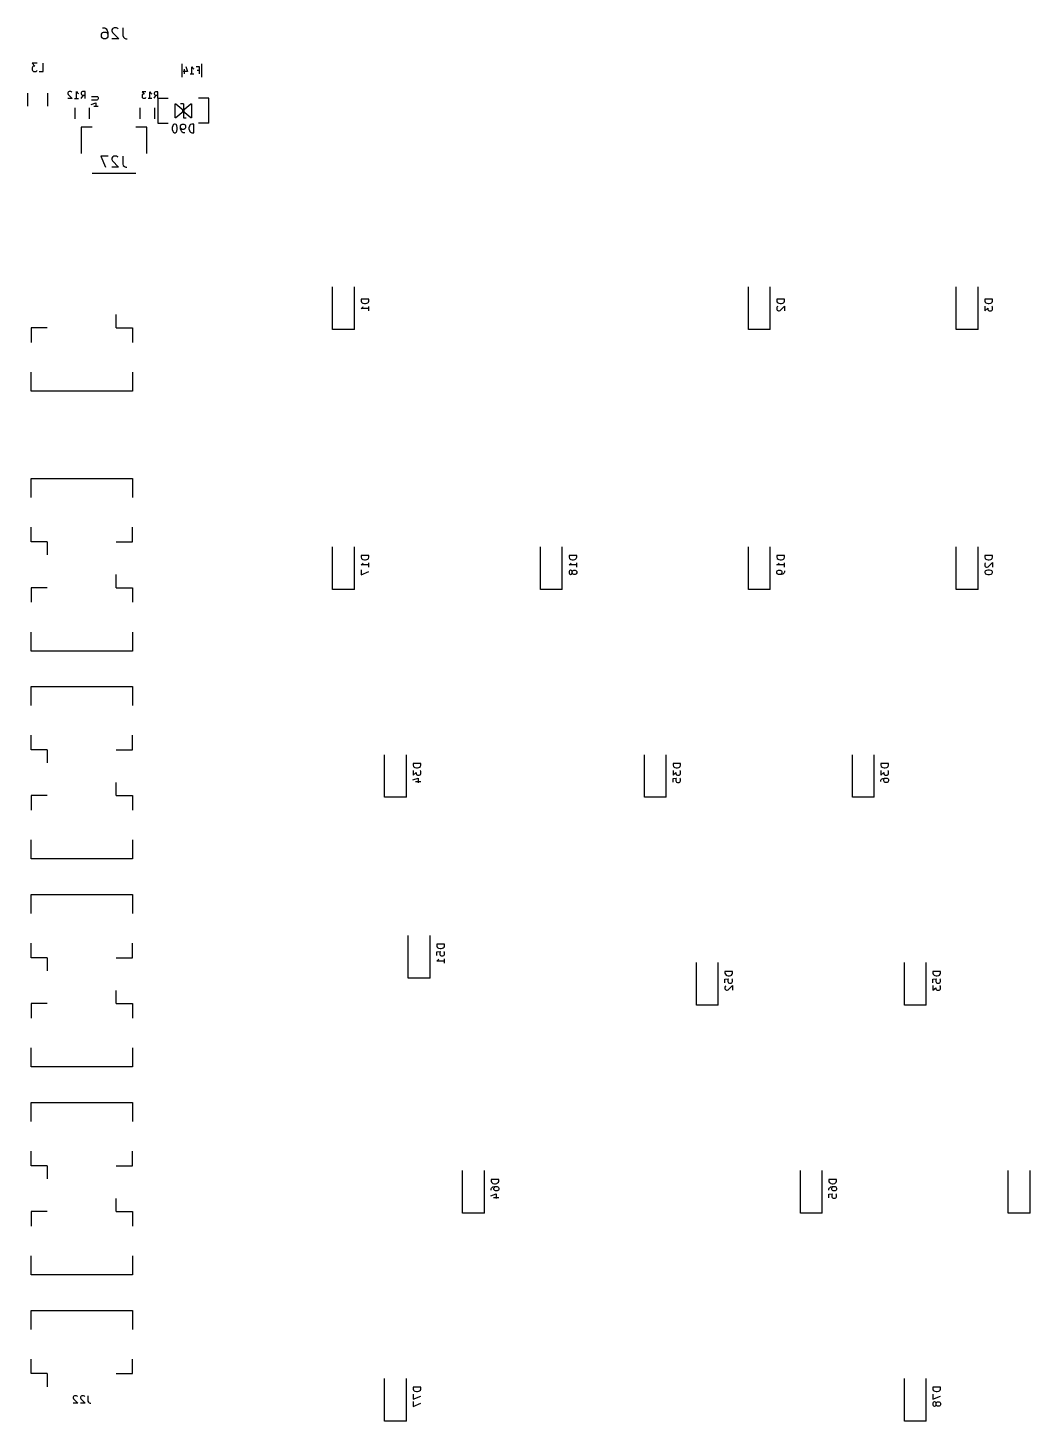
# Model space of a CAD drawing. Extents: x -20 to 349, y -102 to 34.
# Drawn here: x -20.4 to 71.4, y -102.3 to 25.4 of the extents above; entities that cross this region are included whole.
import ezdxf

# ---------------------------------------------------------------- set-up
doc = ezdxf.new("R2010")
doc.units = 0
doc.layers.add('BLACK', color=7, linetype='CONTINUOUS')

msp = doc.modelspace()

# ---------------------------------------------------------------- linework, layer by layer
at = {"layer": 'BLACK', "linetype": 'CONTINUOUS'}
for p, q in [((-13.6659, 24.8012), (-13.6182, 24.8964)), ((-13.6659, 24.5631), (-13.6659, 24.8012)), ((-13.6182, 24.4679), (-13.6659, 24.5631)), ((-13.6182, 24.8964), (-13.5706, 24.944)), ((-13.5706, 24.4202), (-13.6182, 24.4679)), ((-13.5706, 25.3726), (-13.3801, 25.3726)), ((-13.5706, 24.944), (-13.4754, 24.9917)), ((-13.4754, 24.3726), (-13.5706, 24.4202)), ((-13.4754, 24.9917), (-13.2849, 24.9917)), ((-13.2849, 24.3726), (-13.4754, 24.3726)), ((-13.3801, 25.3726), (-13.2849, 25.325)), ((-13.2849, 25.325), (-13.2373, 25.2774)), ((-13.2849, 24.9917), (-13.1897, 24.944)), ((-13.1897, 24.4202), (-13.2849, 24.3726)), ((-13.2373, 25.2774), (-13.142, 25.1345)), ((-13.1897, 24.944), (-13.142, 24.8964)), ((-13.142, 24.4679), (-13.1897, 24.4202)), ((-13.142, 25.1345), (-13.0944, 24.944)), ((-13.142, 24.8964), (-13.0944, 24.8012)), ((-13.0944, 24.5631), (-13.142, 24.4679)), ((-13.0944, 24.944), (-13.0944, 24.5631)), ((-12.6659, 25.2774), (-12.7135, 25.1821)), ((-12.7135, 25.1821), (-12.7135, 25.0869)), ((-12.7135, 25.0869), (-12.6659, 24.944)), ((-12.0944, 24.3726), (-12.7135, 24.3726)), ((-12.6182, 25.325), (-12.6659, 25.2774)), ((-12.6659, 24.944), (-12.0944, 24.3726)), ((-12.523, 25.3726), (-12.6182, 25.325)), ((-12.2849, 25.3726), (-12.523, 25.3726)), ((-12.1897, 25.325), (-12.2849, 25.3726)), ((-12.142, 25.2774), (-12.1897, 25.325)), ((-11.7135, 25.3726), (-11.7135, 24.6583)), ((-11.7135, 24.6583), (-11.6659, 24.5155)), ((-11.6659, 24.5155), (-11.5706, 24.4202)), ((-11.5706, 24.4202), (-11.4278, 24.3726)), ((-11.4278, 24.3726), (-11.3325, 24.3726)), ((-19.5624, 22.1473), (-20.0341, 22.1473)), ((-20.0341, 22.1473), (-19.7801, 21.857)), ((-19.9979, 21.7844), (-20.0341, 21.7119)), ((-20.0341, 21.7119), (-20.0341, 21.5304)), ((-19.9616, 21.8207), (-19.9979, 21.7844)), ((-19.889, 21.857), (-19.9616, 21.8207)), ((-19.7801, 21.857), (-19.889, 21.857)), ((-19.0181, 21.3853), (-19.0181, 22.1473)), ((-6.321, 22.0631), (-6.321, 20.8589)), ((-5.95528, 21.839), (-5.80409, 21.3854)), ((-5.38076, 21.1737), (-5.38076, 21.8087)), ((-5.38076, 21.8087), (-5.32029, 21.718)), ((-5.32029, 21.718), (-5.25981, 21.6575)), ((-4.68528, 21.8087), (-4.98767, 21.8087)), ((-4.68528, 21.1737), (-4.68528, 21.8087)), ((-4.501, 22.0631), (-4.501, 20.8589)), ((-20.0341, 21.5304), (-19.9979, 21.4579)), ((-19.9979, 21.4579), (-19.9616, 21.4216)), ((-19.9616, 21.4216), (-19.889, 21.3853)), ((-19.889, 21.3853), (-19.6713, 21.3853)), ((-19.6713, 21.3853), (-19.5987, 21.4216)), ((-19.5987, 21.4216), (-19.5624, 21.4579)), ((-19.381, 21.3853), (-19.0181, 21.3853)), ((-5.80409, 21.3854), (-6.19719, 21.3854)), ((-6.10648, 21.5971), (-6.10648, 21.1737)), ((-5.56219, 21.1737), (-5.19933, 21.1737)), ((-5.25981, 21.6575), (-5.19933, 21.6273)), ((-4.89695, 21.5064), (-4.68528, 21.5064)), ((-20.418, 18.1919), (-20.418, 19.3961)), ((-18.598, 18.1919), (-18.598, 19.3961)), ((-16.7231, 19.4773), (-16.7533, 19.4168)), ((-16.7533, 19.4168), (-16.7533, 19.3563)), ((-16.7533, 19.3563), (-16.7231, 19.2656)), ((-16.6928, 19.5075), (-16.7231, 19.4773)), ((-16.7231, 19.2656), (-16.3602, 18.9027)), ((-16.6324, 19.5377), (-16.6928, 19.5075)), ((-16.4812, 19.5377), (-16.6324, 19.5377)), ((-16.4207, 19.5075), (-16.4812, 19.5377)), ((-16.3905, 19.4773), (-16.4207, 19.5075)), ((-15.9671, 18.9027), (-15.9671, 19.5377)), ((-15.9671, 19.5377), (-15.9066, 19.447)), ((-15.9066, 19.447), (-15.8462, 19.3865)), ((-15.8462, 19.3865), (-15.7857, 19.3563)), ((-15.5135, 19.4773), (-15.5438, 19.4168)), ((-15.5438, 19.4168), (-15.5438, 19.3261)), ((-15.5438, 19.3261), (-15.5135, 19.2656)), ((-15.5438, 18.9027), (-15.3321, 19.2051)), ((-15.4833, 19.5075), (-15.5135, 19.4773)), ((-15.5135, 19.2656), (-15.4833, 19.2354)), ((-15.4228, 19.5377), (-15.4833, 19.5075)), ((-15.4833, 19.2354), (-15.4228, 19.2051)), ((-15.1809, 19.5377), (-15.4228, 19.5377)), ((-15.4228, 19.2051), (-15.1809, 19.2051)), ((-15.1809, 18.9027), (-15.1809, 19.5377)), ((-9.59656, 19.5099), (-9.9582, 19.5099)), ((-9.9582, 19.5099), (-9.76347, 19.2874)), ((-9.93038, 19.2317), (-9.9582, 19.1761)), ((-9.9582, 19.1761), (-9.9582, 19.037)), ((-9.90257, 19.2595), (-9.93038, 19.2317)), ((-9.84693, 19.2874), (-9.90257, 19.2595)), ((-9.76347, 19.2874), (-9.84693, 19.2874)), ((-9.23491, 18.9257), (-9.23491, 19.5099)), ((-9.23491, 19.5099), (-9.17927, 19.4265)), ((-9.17927, 19.4265), (-9.12363, 19.3708)), ((-9.12363, 19.3708), (-9.06799, 19.343)), ((-8.81762, 19.4543), (-8.84544, 19.3986)), ((-8.84544, 19.3986), (-8.84544, 19.3152)), ((-8.84544, 19.3152), (-8.81762, 19.2595)), ((-8.84544, 18.9257), (-8.65071, 19.2039)), ((-8.7898, 19.4821), (-8.81762, 19.4543)), ((-8.81762, 19.2595), (-8.7898, 19.2317)), ((-8.73417, 19.5099), (-8.7898, 19.4821)), ((-8.7898, 19.2317), (-8.73417, 19.2039)), ((-8.51161, 19.5099), (-8.73417, 19.5099)), ((-8.73417, 19.2039), (-8.51161, 19.2039)), ((-8.51161, 18.9257), (-8.51161, 19.5099)), ((-16.3602, 18.9027), (-16.7533, 18.9027)), ((-16.1485, 18.9027), (-15.7857, 18.9027)), ((-16.124, 18.039), (-16.124, 17.039)), ((-14.764, 17.039), (-14.764, 18.039)), ((-14.6073, 18.3559), (-14.1788, 18.4987)), ((-14.5788, 19.0987), (-14.0931, 19.0987)), ((-14.0931, 18.7559), (-14.5788, 18.7559)), ((-14.3788, 18.213), (-13.9788, 18.213)), ((-14.1788, 18.4987), (-14.1788, 18.1273)), ((-14.0931, 19.0987), (-14.0359, 19.0702)), ((-14.0359, 18.7845), (-14.0931, 18.7559)), ((-14.0359, 19.0702), (-14.0073, 19.0416)), ((-14.0073, 18.813), (-14.0359, 18.7845)), ((-14.0073, 19.0416), (-13.9788, 18.9845)), ((-13.9788, 18.8702), (-14.0073, 18.813)), ((-13.9788, 18.9845), (-13.9788, 18.8702)), ((-10.155, 18.039), (-10.155, 17.039)), ((-9.9582, 19.037), (-9.93038, 18.9814)), ((-9.93038, 18.9814), (-9.90257, 18.9535)), ((-9.90257, 18.9535), (-9.84693, 18.9257)), ((-9.84693, 18.9257), (-9.68001, 18.9257)), ((-9.68001, 18.9257), (-9.62438, 18.9535)), ((-9.62438, 18.9535), (-9.59656, 18.9814)), ((-9.40182, 18.9257), (-9.06799, 18.9257)), ((-8.795, 17.039), (-8.795, 18.039)), ((-8.523, 18.928), (-8.523, 16.628)), ((-8.523, 18.928), (-7.573, 18.928)), ((-6.934, 18.378), (-6.92742, 18.3939)), ((-6.934, 17.178), (-6.934, 18.378)), ((-6.92742, 18.3939), (-6.92221, 18.4102)), ((-6.92221, 18.4102), (-6.92021, 18.4113)), ((-6.92021, 18.4113), (-6.91935, 18.4134)), ((-6.91935, 18.4134), (-6.90348, 18.4199)), ((-6.90348, 18.4199), (-6.88822, 18.4278)), ((-6.88822, 18.4278), (-6.88608, 18.4271)), ((-6.88608, 18.4271), (-6.884, 18.428)), ((-6.884, 18.428), (-6.86812, 18.4214)), ((-6.86812, 18.4214), (-6.85175, 18.4162)), ((-6.85175, 18.4162), (-6.14075, 17.8162)), ((-6.173, 18.413), (-6.427, 18.413)), ((-6.20525, 17.8162), (-5.49425, 18.4162)), ((-6.173, 18.413), (-6.173, 17.143)), ((-5.49425, 18.4162), (-5.47788, 18.4214)), ((-5.47788, 18.4214), (-5.462, 18.428)), ((-5.462, 18.428), (-5.45992, 18.4271)), ((-5.45992, 18.4271), (-5.45778, 18.4278)), ((-5.45778, 18.4278), (-5.44252, 18.4199)), ((-5.44252, 18.4199), (-5.42664, 18.4134)), ((-5.42664, 18.4134), (-5.42578, 18.4113)), ((-5.42578, 18.4113), (-5.42379, 18.4102)), ((-5.42379, 18.4102), (-5.41858, 18.3939)), ((-5.41858, 18.3939), (-5.412, 18.378)), ((-5.412, 18.378), (-5.412, 17.178)), ((-3.823, 18.928), (-4.773, 18.928)), ((-3.823, 16.628), (-3.823, 18.928)), ((-8.523, 16.628), (-7.573, 16.628)), ((-6.92742, 17.1621), (-6.934, 17.178)), ((-6.92221, 17.1458), (-6.92742, 17.1621)), ((-6.92021, 17.1447), (-6.92221, 17.1458)), ((-6.91935, 17.1426), (-6.92021, 17.1447)), ((-6.90348, 17.1361), (-6.91935, 17.1426)), ((-6.88822, 17.1282), (-6.90348, 17.1361)), ((-6.88608, 17.1289), (-6.88822, 17.1282)), ((-6.884, 17.128), (-6.88608, 17.1289)), ((-6.86812, 17.1346), (-6.884, 17.128)), ((-6.85175, 17.1398), (-6.86812, 17.1346)), ((-6.14075, 17.7398), (-6.85175, 17.1398)), ((-6.22282, 17.7822), (-6.21583, 17.7957)), ((-6.22148, 17.778), (-6.22282, 17.7822)), ((-6.22282, 17.7738), (-6.22148, 17.778)), ((-6.21583, 17.7603), (-6.22282, 17.7738)), ((-6.21583, 17.7957), (-6.21121, 17.8102)), ((-6.21121, 17.7458), (-6.21583, 17.7603)), ((-6.21121, 17.8102), (-6.20728, 17.8123)), ((-6.20728, 17.7437), (-6.21121, 17.7458)), ((-6.20728, 17.8123), (-6.20525, 17.8162)), ((-6.20525, 17.7398), (-6.20728, 17.7437)), ((-5.49425, 17.1398), (-6.20525, 17.7398)), ((-6.173, 17.143), (-5.919, 17.143)), ((-6.14075, 17.8162), (-6.13872, 17.8123)), ((-6.13872, 17.7437), (-6.14075, 17.7398)), ((-6.13872, 17.8123), (-6.13479, 17.8102)), ((-6.13479, 17.7458), (-6.13872, 17.7437)), ((-6.13479, 17.8102), (-6.13017, 17.7957)), ((-6.13017, 17.7603), (-6.13479, 17.7458)), ((-6.13017, 17.7957), (-6.12318, 17.7822)), ((-6.12318, 17.7738), (-6.13017, 17.7603)), ((-6.12318, 17.7822), (-6.12452, 17.778)), ((-6.12452, 17.778), (-6.12318, 17.7738)), ((-5.47788, 17.1346), (-5.49425, 17.1398)), ((-5.462, 17.128), (-5.47788, 17.1346)), ((-5.45992, 17.1289), (-5.462, 17.128)), ((-5.45778, 17.1282), (-5.45992, 17.1289)), ((-5.44252, 17.1361), (-5.45778, 17.1282)), ((-5.42664, 17.1426), (-5.44252, 17.1361)), ((-5.42578, 17.1447), (-5.42664, 17.1426)), ((-5.42379, 17.1458), (-5.42578, 17.1447)), ((-5.41858, 17.1621), (-5.42379, 17.1458)), ((-5.412, 17.178), (-5.41858, 17.1621)), ((-3.823, 16.628), (-4.773, 16.628)), ((-14.525, 16.275), (-15.525, 16.275)), ((-15.525, 16.275), (-15.525, 13.875)), ((-9.525, 16.275), (-10.525, 16.275)), ((-9.525, 13.875), (-9.525, 16.275)), ((-7.14443, 16.4127), (-7.18252, 16.2603)), ((-7.18252, 16.2603), (-7.18252, 16.0699)), ((-7.18252, 16.0699), (-7.14443, 15.9175)), ((-7.10633, 16.4889), (-7.14443, 16.4127)), ((-7.14443, 15.9175), (-7.10633, 15.8413)), ((-7.06824, 16.527), (-7.10633, 16.4889)), ((-7.10633, 15.8413), (-7.06824, 15.8032)), ((-6.99205, 16.5651), (-7.06824, 16.527)), ((-7.06824, 15.8032), (-6.99205, 15.7651)), ((-6.91586, 16.5651), (-6.99205, 16.5651)), ((-6.99205, 15.7651), (-6.91586, 15.7651)), ((-6.83967, 16.527), (-6.91586, 16.5651)), ((-6.91586, 15.7651), (-6.83967, 15.8032)), ((-6.80157, 16.4889), (-6.83967, 16.527)), ((-6.83967, 15.8032), (-6.80157, 15.8413)), ((-6.76348, 16.4127), (-6.80157, 16.4889)), ((-6.80157, 15.8413), (-6.76348, 15.9175)), ((-6.72538, 16.2603), (-6.76348, 16.4127)), ((-6.76348, 15.9175), (-6.72538, 16.0699)), ((-6.72538, 16.0699), (-6.72538, 16.2603)), ((-6.42062, 16.4127), (-6.38252, 16.4889)), ((-6.42062, 16.108), (-6.42062, 16.4127)), ((-6.38252, 16.146), (-6.42062, 16.2222)), ((-6.38252, 15.9556), (-6.42062, 16.108)), ((-6.38252, 16.4889), (-6.34443, 16.527)), ((-6.34443, 16.108), (-6.38252, 16.146)), ((-6.30633, 15.8413), (-6.38252, 15.9556)), ((-6.34443, 16.527), (-6.26824, 16.5651)), ((-6.26824, 16.0699), (-6.34443, 16.108)), ((-6.26824, 15.8032), (-6.30633, 15.8413)), ((-6.26824, 16.5651), (-6.11586, 16.5651)), ((-6.11586, 16.0699), (-6.26824, 16.0699)), ((-6.19205, 15.7651), (-6.26824, 15.8032)), ((-6.03967, 15.7651), (-6.19205, 15.7651)), ((-6.11586, 16.5651), (-6.03967, 16.527)), ((-6.03967, 16.108), (-6.11586, 16.0699)), ((-6.03967, 16.527), (-6.00157, 16.4889)), ((-6.00157, 16.146), (-6.03967, 16.108)), ((-6.00157, 16.4889), (-5.96348, 16.4127)), ((-5.96348, 16.2222), (-6.00157, 16.146)), ((-5.96348, 16.4127), (-5.96348, 16.2222)), ((-5.62062, 16.3746), (-5.65871, 16.2222)), ((-5.65871, 16.2222), (-5.65871, 16.108)), ((-5.65871, 16.108), (-5.62062, 15.9556)), ((-5.58252, 16.4508), (-5.62062, 16.3746)), ((-5.62062, 15.9556), (-5.58252, 15.8794)), ((-5.50633, 16.527), (-5.58252, 16.4508)), ((-5.58252, 15.8794), (-5.50633, 15.8032)), ((-5.39205, 16.5651), (-5.50633, 16.527)), ((-5.50633, 15.8032), (-5.39205, 15.7651)), ((-5.20157, 16.5651), (-5.39205, 16.5651)), ((-5.39205, 15.7651), (-5.20157, 15.7651)), ((-5.20157, 15.7651), (-5.20157, 16.5651)), ((-13.0528, 13.6116), (-13.7195, 13.6116)), ((-13.7195, 13.6116), (-13.2909, 12.6116)), ((-12.6719, 13.5164), (-12.7195, 13.4211)), ((-12.7195, 13.4211), (-12.7195, 13.3259)), ((-12.7195, 13.3259), (-12.6719, 13.183)), ((-12.6242, 13.564), (-12.6719, 13.5164)), ((-12.6719, 13.183), (-12.1004, 12.6116)), ((-12.529, 13.6116), (-12.6242, 13.564)), ((-12.2909, 13.6116), (-12.529, 13.6116)), ((-12.1957, 13.564), (-12.2909, 13.6116)), ((-12.148, 13.5164), (-12.1957, 13.564)), ((-11.7195, 13.6116), (-11.7195, 12.8973)), ((-11.7195, 12.8973), (-11.6719, 12.7545)), ((-14.525, 12.075), (-10.525, 12.075)), ((-12.1004, 12.6116), (-12.7195, 12.6116)), ((-11.6719, 12.7545), (-11.5766, 12.6592)), ((-11.5766, 12.6592), (-11.4338, 12.6116)), ((-11.4338, 12.6116), (-11.3385, 12.6116)), ((7.5, -2.25), (7.5, 1.65)), ((9.5, -2.25), (9.5, 1.65)), ((45.6, -2.25), (45.6, 1.65)), ((47.6, -2.25), (47.6, 1.65)), ((64.65, -2.25), (64.65, 1.65)), ((66.65, -2.25), (66.65, 1.65)), ((10.8167, 0.516666), (10.1167, 0.516666)), ((10.1167, 0.516666), (10.1167, 0.35)), ((10.1167, 0.35), (10.15, 0.25)), ((10.15, 0.25), (10.2167, 0.183333)), ((10.2167, 0.183333), (10.2833, 0.15)), ((10.2833, 0.15), (10.4167, 0.116666)), ((10.4167, 0.116666), (10.5167, 0.116666)), ((10.5167, 0.116666), (10.65, 0.15)), ((10.65, 0.15), (10.7167, 0.183333)), ((10.7167, 0.183333), (10.7833, 0.249999)), ((10.7833, 0.249999), (10.8167, 0.35)), ((10.8167, 0.35), (10.8167, 0.516666)), ((48.9167, 0.516666), (48.2167, 0.516666)), ((48.2167, 0.516666), (48.2167, 0.35)), ((48.2167, 0.35), (48.25, 0.25)), ((48.25, 0.25), (48.3167, 0.183333)), ((48.3167, 0.183333), (48.3833, 0.15)), ((48.3833, 0.15), (48.5167, 0.116666)), ((48.5167, 0.116666), (48.6167, 0.116666)), ((48.6167, 0.116666), (48.75, 0.15)), ((48.75, 0.15), (48.8167, 0.183333)), ((48.8167, 0.183333), (48.8833, 0.249999)), ((48.8833, 0.249999), (48.9167, 0.35)), ((48.9167, 0.35), (48.9167, 0.516666)), ((67.9667, 0.516666), (67.2667, 0.516666)), ((67.2667, 0.516666), (67.2667, 0.35)), ((67.2667, 0.35), (67.3, 0.25)), ((67.3, 0.25), (67.3667, 0.183333)), ((67.3667, 0.183333), (67.4333, 0.15)), ((67.4333, 0.15), (67.5667, 0.116666)), ((67.5667, 0.116666), (67.6667, 0.116666)), ((67.6667, 0.116666), (67.8, 0.15)), ((67.8, 0.15), (67.8667, 0.183333)), ((67.8667, 0.183333), (67.9333, 0.249999)), ((67.9333, 0.249999), (67.9667, 0.35)), ((67.9667, 0.35), (67.9667, 0.516666)), ((-12.315, -2.1), (-12.315, -0.9)), ((10.1167, -0.35), (10.2167, -0.283333)), ((10.8167, -0.35), (10.1167, -0.35)), ((10.2167, -0.283333), (10.2833, -0.216666)), ((10.2833, -0.216666), (10.3167, -0.15)), ((10.8167, -0.55), (10.8167, -0.15)), ((48.25, -0.183333), (48.2167, -0.249999)), ((48.2167, -0.249999), (48.2167, -0.416666)), ((48.2167, -0.416666), (48.25, -0.483333)), ((48.2833, -0.149999), (48.25, -0.183333)), ((48.25, -0.483333), (48.2833, -0.516666)), ((48.2833, -0.516666), (48.35, -0.55)), ((48.35, -0.55), (48.4167, -0.55)), ((48.4167, -0.55), (48.5167, -0.516666)), ((48.5167, -0.516666), (48.9167, -0.116666)), ((48.9167, -0.116666), (48.9167, -0.55)), ((67.2667, -0.116666), (67.2667, -0.55)), ((67.2667, -0.55), (67.5333, -0.316666)), ((67.5333, -0.316666), (67.5333, -0.416666)), ((67.5333, -0.416666), (67.5667, -0.483333)), ((67.5667, -0.483333), (67.6, -0.516666)), ((67.6, -0.516666), (67.6667, -0.55)), ((67.6667, -0.55), (67.8333, -0.55)), ((67.8333, -0.55), (67.9, -0.516666)), ((67.9333, -0.15), (67.9, -0.116666)), ((67.9, -0.516666), (67.9333, -0.483333)), ((67.9667, -0.216666), (67.9333, -0.15)), ((67.9333, -0.483333), (67.9667, -0.416666)), ((67.9667, -0.416666), (67.9667, -0.216666)), ((-18.635, -2.1), (-20.125, -2.1)), ((-20.125, -2.1), (-20.125, -3.44)), ((-12.315, -2.1), (-10.825, -2.1)), ((-10.825, -2.1), (-10.825, -3.44)), ((9.5, -2.25), (7.5, -2.25)), ((47.6, -2.25), (45.6, -2.25)), ((66.65, -2.25), (64.65, -2.25)), ((-20.125, -7.9), (-20.125, -6.16)), ((-10.825, -6.16), (-10.825, -7.9)), ((-10.825, -7.9), (-20.125, -7.9)), ((-20.125, -15.9125), (-10.825, -15.9125)), ((-20.125, -17.6525), (-20.125, -15.9125)), ((-10.825, -15.9125), (-10.825, -17.6525)), ((-20.125, -21.7125), (-20.125, -20.3725)), ((-10.825, -21.7125), (-10.825, -20.3725)), ((-18.635, -21.7125), (-20.125, -21.7125)), ((-18.635, -21.7125), (-18.635, -22.9125)), ((-12.315, -21.7125), (-10.825, -21.7125)), ((7.5, -26.0625), (7.5, -22.1625)), ((9.5, -26.0625), (9.5, -22.1625)), ((10.8167, -22.9625), (10.1167, -22.9625)), ((10.1167, -22.9625), (10.1167, -23.1292)), ((10.8167, -23.1292), (10.8167, -22.9625)), ((26.55, -26.0625), (26.55, -22.1625)), ((28.55, -26.0625), (28.55, -22.1625)), ((29.8667, -22.9625), (29.1667, -22.9625)), ((29.1667, -22.9625), (29.1667, -23.1292)), ((29.8667, -23.1292), (29.8667, -22.9625)), ((45.6, -26.0625), (45.6, -22.1625)), ((47.6, -26.0625), (47.6, -22.1625)), ((48.9167, -22.9625), (48.2167, -22.9625)), ((48.2167, -22.9625), (48.2167, -23.1292)), ((48.9167, -23.1292), (48.9167, -22.9625)), ((64.65, -26.0625), (64.65, -22.1625)), ((66.65, -26.0625), (66.65, -22.1625)), ((67.9667, -22.9625), (67.2667, -22.9625)), ((67.2667, -22.9625), (67.2667, -23.1292)), ((67.9667, -23.1292), (67.9667, -22.9625)), ((10.1167, -23.1292), (10.15, -23.2292)), ((10.1167, -23.8292), (10.2167, -23.7625)), ((10.8167, -23.8292), (10.1167, -23.8292)), ((10.15, -23.2292), (10.2167, -23.2958)), ((10.2167, -23.2958), (10.2833, -23.3292)), ((10.2167, -23.7625), (10.2833, -23.6958)), ((10.2833, -23.3292), (10.4167, -23.3625)), ((10.2833, -23.6958), (10.3167, -23.6292)), ((10.4167, -23.3625), (10.5167, -23.3625)), ((10.5167, -23.3625), (10.65, -23.3292)), ((10.65, -23.3292), (10.7167, -23.2958)), ((10.7167, -23.2958), (10.7833, -23.2292)), ((10.7833, -23.2292), (10.8167, -23.1292)), ((10.8167, -24.0292), (10.8167, -23.6292)), ((29.1667, -23.1292), (29.2, -23.2292)), ((29.1667, -23.8292), (29.2667, -23.7625)), ((29.8667, -23.8292), (29.1667, -23.8292)), ((29.2, -23.2292), (29.2667, -23.2958)), ((29.2667, -23.2958), (29.3333, -23.3292)), ((29.2667, -23.7625), (29.3333, -23.6958)), ((29.3333, -23.3292), (29.4667, -23.3625)), ((29.3333, -23.6958), (29.3667, -23.6292)), ((29.4667, -23.3625), (29.5667, -23.3625)), ((29.5667, -23.3625), (29.7, -23.3292)), ((29.7, -23.3292), (29.7667, -23.2958)), ((29.7667, -23.2958), (29.8333, -23.2292)), ((29.8333, -23.2292), (29.8667, -23.1292)), ((29.8667, -24.0292), (29.8667, -23.6292)), ((48.2167, -23.1292), (48.25, -23.2292)), ((48.2167, -23.8292), (48.3167, -23.7625)), ((48.9167, -23.8292), (48.2167, -23.8292)), ((48.25, -23.2292), (48.3167, -23.2958)), ((48.3167, -23.2958), (48.3833, -23.3292)), ((48.3167, -23.7625), (48.3833, -23.6958)), ((48.3833, -23.3292), (48.5167, -23.3625)), ((48.3833, -23.6958), (48.4167, -23.6292)), ((48.5167, -23.3625), (48.6167, -23.3625)), ((48.6167, -23.3625), (48.75, -23.3292)), ((48.75, -23.3292), (48.8167, -23.2958)), ((48.8167, -23.2958), (48.8833, -23.2292)), ((48.8833, -23.2292), (48.9167, -23.1292)), ((48.9167, -24.0292), (48.9167, -23.6292)), ((67.2667, -23.1292), (67.3, -23.2292)), ((67.3, -23.6625), (67.2667, -23.7292)), ((67.2667, -23.7292), (67.2667, -23.8958)), ((67.2667, -23.8958), (67.3, -23.9625)), ((67.3, -23.2292), (67.3667, -23.2958)), ((67.3333, -23.6292), (67.3, -23.6625)), ((67.3, -23.9625), (67.3333, -23.9958)), ((67.3333, -23.9958), (67.4, -24.0292)), ((67.3667, -23.2958), (67.4333, -23.3292)), ((67.4, -24.0292), (67.4667, -24.0292)), ((67.4333, -23.3292), (67.5667, -23.3625)), ((67.4667, -24.0292), (67.5667, -23.9958)), ((67.5667, -23.3625), (67.6667, -23.3625)), ((67.5667, -23.9958), (67.9667, -23.5958)), ((67.6667, -23.3625), (67.8, -23.3292)), ((67.8, -23.3292), (67.8667, -23.2958)), ((67.8667, -23.2958), (67.9333, -23.2292)), ((67.9333, -23.2292), (67.9667, -23.1292)), ((67.9667, -23.5958), (67.9667, -24.0292)), ((-12.315, -25.9125), (-12.315, -24.7125)), ((10.1167, -24.2625), (10.1167, -24.7292)), ((10.1167, -24.7292), (10.8167, -24.4292)), ((29.2, -24.3625), (29.1667, -24.4292)), ((29.1667, -24.4292), (29.1667, -24.5625)), ((29.1667, -24.5625), (29.2, -24.6292)), ((29.2333, -24.3292), (29.2, -24.3625)), ((29.2, -24.6292), (29.2333, -24.6625)), ((29.3, -24.2958), (29.2333, -24.3292)), ((29.2333, -24.6625), (29.3, -24.6958)), ((29.3333, -24.2958), (29.3, -24.2958)), ((29.3, -24.6958), (29.3333, -24.6958)), ((29.4, -24.3292), (29.3333, -24.2958)), ((29.3333, -24.6958), (29.4, -24.6625)), ((29.4333, -24.3625), (29.4, -24.3292)), ((29.4, -24.6625), (29.4333, -24.6292)), ((29.4667, -24.4292), (29.4333, -24.3625)), ((29.4333, -24.6292), (29.4667, -24.5625)), ((29.4667, -24.4292), (29.5, -24.3625)), ((29.4667, -24.5625), (29.4667, -24.4292)), ((29.5, -24.6292), (29.4667, -24.5625)), ((29.5, -24.3625), (29.5333, -24.3292)), ((29.5333, -24.6625), (29.5, -24.6292)), ((29.5333, -24.3292), (29.6, -24.2958)), ((29.6, -24.6958), (29.5333, -24.6625)), ((29.6, -24.2958), (29.7333, -24.2958)), ((29.7333, -24.6958), (29.6, -24.6958)), ((29.7333, -24.2958), (29.8, -24.3292)), ((29.8, -24.6625), (29.7333, -24.6958)), ((29.8, -24.3292), (29.8333, -24.3625)), ((29.8333, -24.6292), (29.8, -24.6625)), ((29.8333, -24.3625), (29.8667, -24.4292)), ((29.8667, -24.5625), (29.8333, -24.6292)), ((29.8667, -24.4292), (29.8667, -24.5625)), ((48.2167, -24.4292), (48.25, -24.3625)), ((48.2167, -24.5625), (48.2167, -24.4292)), ((48.25, -24.6292), (48.2167, -24.5625)), ((48.25, -24.3625), (48.2833, -24.3292)), ((48.2833, -24.6625), (48.25, -24.6292)), ((48.2833, -24.3292), (48.35, -24.2958)), ((48.35, -24.6958), (48.2833, -24.6625)), ((48.35, -24.2958), (48.5167, -24.2958)), ((48.6167, -24.6958), (48.35, -24.6958)), ((48.5167, -24.2958), (48.5833, -24.3292)), ((48.5833, -24.6625), (48.5167, -24.6958)), ((48.5833, -24.3292), (48.6167, -24.3625)), ((48.6167, -24.6292), (48.5833, -24.6625)), ((48.6167, -24.3625), (48.65, -24.4292)), ((48.65, -24.5625), (48.6167, -24.6292)), ((48.75, -24.6625), (48.6167, -24.6958)), ((48.65, -24.4292), (48.65, -24.5625)), ((48.85, -24.5958), (48.75, -24.6625)), ((48.8833, -24.5625), (48.85, -24.5958)), ((48.9167, -24.4958), (48.8833, -24.5625)), ((48.9167, -24.3625), (48.9167, -24.4958)), ((67.3, -24.3958), (67.2667, -24.4625)), ((67.2667, -24.4625), (67.2667, -24.5292)), ((67.2667, -24.5292), (67.3, -24.5958)), ((67.3333, -24.3625), (67.3, -24.3958)), ((67.3, -24.5958), (67.3333, -24.6292)), ((67.4, -24.3292), (67.3333, -24.3625)), ((67.3333, -24.6292), (67.4, -24.6625)), ((67.5333, -24.2958), (67.4, -24.3292)), ((67.4, -24.6625), (67.5333, -24.6958)), ((67.7, -24.2958), (67.5333, -24.2958)), ((67.5333, -24.6958), (67.7, -24.6958)), ((67.8333, -24.3292), (67.7, -24.2958)), ((67.7, -24.6958), (67.8333, -24.6625)), ((67.9, -24.3625), (67.8333, -24.3292)), ((67.8333, -24.6625), (67.9, -24.6292)), ((67.9333, -24.3958), (67.9, -24.3625)), ((67.9, -24.6292), (67.9333, -24.5958)), ((67.9667, -24.4625), (67.9333, -24.3958)), ((67.9333, -24.5958), (67.9667, -24.5292)), ((67.9667, -24.5292), (67.9667, -24.4625)), ((-20.125, -25.9125), (-20.125, -27.2525)), ((-18.635, -25.9125), (-20.125, -25.9125)), ((-12.315, -25.9125), (-10.825, -25.9125)), ((-10.825, -25.9125), (-10.825, -27.2525)), ((9.5, -26.0625), (7.5, -26.0625)), ((28.55, -26.0625), (26.55, -26.0625)), ((47.6, -26.0625), (45.6, -26.0625)), ((66.65, -26.0625), (64.65, -26.0625)), ((-20.125, -31.7125), (-20.125, -29.9725)), ((-10.825, -29.9725), (-10.825, -31.7125)), ((-10.825, -31.7125), (-20.125, -31.7125)), ((-20.125, -34.9625), (-10.825, -34.9625)), ((-20.125, -36.7025), (-20.125, -34.9625)), ((-10.825, -34.9625), (-10.825, -36.7025)), ((-20.125, -40.7625), (-20.125, -39.4225)), ((-10.825, -40.7625), (-10.825, -39.4225)), ((-18.635, -40.7625), (-20.125, -40.7625)), ((-18.635, -40.7625), (-18.635, -41.9625)), ((-12.315, -40.7625), (-10.825, -40.7625)), ((12.2625, -45.1125), (12.2625, -41.2125)), ((14.2625, -45.1125), (14.2625, -41.2125)), ((15.5792, -42.0125), (14.8792, -42.0125)), ((14.8792, -42.0125), (14.8792, -42.1792)), ((15.5792, -42.1792), (15.5792, -42.0125)), ((36.075, -45.1125), (36.075, -41.2125)), ((38.075, -45.1125), (38.075, -41.2125)), ((39.3917, -42.0125), (38.6917, -42.0125)), ((38.6917, -42.0125), (38.6917, -42.1792)), ((39.3917, -42.1792), (39.3917, -42.0125)), ((55.125, -45.1125), (55.125, -41.2125)), ((57.125, -45.1125), (57.125, -41.2125)), ((58.4417, -42.0125), (57.7417, -42.0125)), ((57.7417, -42.0125), (57.7417, -42.1792)), ((58.4417, -42.1792), (58.4417, -42.0125)), ((14.8458, -43.5125), (15.3458, -43.3458)), ((14.8792, -42.1792), (14.9125, -42.2792)), ((14.8792, -42.6458), (14.8792, -43.0792)), ((14.8792, -43.0792), (15.1458, -42.8458)), ((14.9125, -42.2792), (14.9792, -42.3458)), ((14.9792, -42.3458), (15.0458, -42.3792)), ((15.0458, -42.3792), (15.1792, -42.4125)), ((15.1458, -42.8458), (15.1458, -42.9458)), ((15.1458, -42.9458), (15.1792, -43.0125)), ((15.1792, -42.4125), (15.2792, -42.4125)), ((15.1792, -43.0125), (15.2125, -43.0458)), ((15.2125, -43.0458), (15.2792, -43.0792)), ((15.2792, -42.4125), (15.4125, -42.3792)), ((15.2792, -43.0792), (15.4458, -43.0792)), ((15.3458, -43.3458), (15.3458, -43.7792)), ((15.4125, -42.3792), (15.4792, -42.3458)), ((15.4458, -43.0792), (15.5125, -43.0458)), ((15.4792, -42.3458), (15.5458, -42.2792)), ((15.5458, -42.6792), (15.5125, -42.6458)), ((15.5125, -43.0458), (15.5458, -43.0125)), ((15.5458, -42.2792), (15.5792, -42.1792)), ((15.5792, -42.7458), (15.5458, -42.6792)), ((15.5458, -43.0125), (15.5792, -42.9458)), ((15.5792, -42.9458), (15.5792, -42.7458)), ((38.6917, -42.1792), (38.725, -42.2792)), ((38.6917, -42.6458), (38.6917, -43.0792)), ((38.6917, -43.0792), (38.9583, -42.8458)), ((38.6917, -43.3792), (39.025, -43.3458)), ((38.6917, -43.7125), (38.6917, -43.3792)), ((38.725, -42.2792), (38.7917, -42.3458)), ((38.7917, -42.3458), (38.8583, -42.3792)), ((38.8583, -42.3792), (38.9917, -42.4125)), ((38.9583, -42.8458), (38.9583, -42.9458)), ((38.9583, -42.9458), (38.9917, -43.0125)), ((38.9917, -43.3792), (38.9583, -43.4458)), ((38.9917, -42.4125), (39.0917, -42.4125)), ((38.9917, -43.0125), (39.025, -43.0458)), ((39.025, -43.3458), (38.9917, -43.3792)), ((39.025, -43.0458), (39.0917, -43.0792)), ((39.0917, -42.4125), (39.225, -42.3792)), ((39.0917, -43.0792), (39.2583, -43.0792)), ((39.225, -42.3792), (39.2917, -42.3458)), ((39.2583, -43.0792), (39.325, -43.0458)), ((39.2917, -42.3458), (39.3583, -42.2792)), ((39.3583, -42.6792), (39.325, -42.6458)), ((39.325, -43.0458), (39.3583, -43.0125)), ((39.3583, -43.3792), (39.325, -43.3458)), ((39.3583, -42.2792), (39.3917, -42.1792)), ((39.3917, -42.7458), (39.3583, -42.6792)), ((39.3583, -43.0125), (39.3917, -42.9458)), ((39.3917, -43.4458), (39.3583, -43.3792)), ((39.3917, -42.9458), (39.3917, -42.7458)), ((57.7417, -42.1792), (57.775, -42.2792)), ((57.7417, -42.6458), (57.7417, -43.0792)), ((57.7417, -43.0792), (58.0083, -42.8458)), ((57.775, -42.2792), (57.8417, -42.3458)), ((57.8083, -43.4458), (57.9083, -43.3792)), ((57.8417, -42.3458), (57.9083, -42.3792)), ((57.9083, -42.3792), (58.0417, -42.4125)), ((57.9083, -43.3792), (58.0417, -43.3458)), ((58.0083, -42.8458), (58.0083, -42.9458)), ((58.0083, -42.9458), (58.0417, -43.0125)), ((58.0417, -42.4125), (58.1417, -42.4125)), ((58.0417, -43.0125), (58.075, -43.0458)), ((58.0417, -43.3458), (58.3083, -43.3458)), ((58.0417, -43.4125), (58.075, -43.3792)), ((58.075, -43.0458), (58.1417, -43.0792)), ((58.075, -43.3792), (58.1417, -43.3458)), ((58.1417, -42.4125), (58.275, -42.3792)), ((58.1417, -43.0792), (58.3083, -43.0792)), ((58.275, -42.3792), (58.3417, -42.3458)), ((58.3083, -43.0792), (58.375, -43.0458)), ((58.3083, -43.3458), (58.375, -43.3792)), ((58.3417, -42.3458), (58.4083, -42.2792)), ((58.4083, -42.6792), (58.375, -42.6458)), ((58.375, -43.0458), (58.4083, -43.0125)), ((58.375, -43.3792), (58.4083, -43.4125)), ((58.4083, -42.2792), (58.4417, -42.1792)), ((58.4417, -42.7458), (58.4083, -42.6792)), ((58.4083, -43.0125), (58.4417, -42.9458)), ((58.4417, -42.9458), (58.4417, -42.7458)), ((-12.315, -44.9625), (-12.315, -43.7625)), ((15.1125, -43.6792), (15.5792, -43.6792)), ((38.9583, -43.4458), (38.9583, -43.6125)), ((38.9583, -43.6125), (38.9917, -43.6792)), ((38.9917, -43.6792), (39.025, -43.7125)), ((39.025, -43.7125), (39.0917, -43.7458)), ((39.0917, -43.7458), (39.2583, -43.7458)), ((39.2583, -43.7458), (39.325, -43.7125)), ((39.325, -43.7125), (39.3583, -43.6792)), ((39.3583, -43.6792), (39.3917, -43.6125)), ((39.3917, -43.6125), (39.3917, -43.4458)), ((57.7417, -43.5458), (57.775, -43.4792)), ((57.7417, -43.6792), (57.7417, -43.5458)), ((57.775, -43.4792), (57.8083, -43.4458)), ((58.0083, -43.4792), (58.0417, -43.4125)), ((58.0083, -43.6125), (58.0083, -43.4792)), ((58.0417, -43.6792), (58.0083, -43.6125)), ((58.075, -43.7125), (58.0417, -43.6792)), ((58.1417, -43.7458), (58.075, -43.7125)), ((58.3083, -43.7458), (58.1417, -43.7458)), ((58.375, -43.7125), (58.3083, -43.7458)), ((58.4083, -43.6792), (58.375, -43.7125)), ((58.4083, -43.4125), (58.4417, -43.4792)), ((58.4417, -43.6125), (58.4083, -43.6792)), ((58.4417, -43.4792), (58.4417, -43.6125)), ((-20.125, -44.9625), (-20.125, -46.3025)), ((-18.635, -44.9625), (-20.125, -44.9625)), ((-12.315, -44.9625), (-10.825, -44.9625)), ((-10.825, -44.9625), (-10.825, -46.3025)), ((14.2625, -45.1125), (12.2625, -45.1125)), ((38.075, -45.1125), (36.075, -45.1125)), ((57.125, -45.1125), (55.125, -45.1125)), ((-20.125, -50.7625), (-20.125, -49.0225)), ((-10.825, -49.0225), (-10.825, -50.7625)), ((-10.825, -50.7625), (-20.125, -50.7625)), ((-20.125, -55.7525), (-20.125, -54.0125)), ((-20.125, -54.0125), (-10.825, -54.0125)), ((-10.825, -54.0125), (-10.825, -55.7525)), ((-20.125, -59.8125), (-20.125, -58.4725)), ((-10.825, -59.8125), (-10.825, -58.4725)), ((14.43, -61.68), (14.43, -57.78)), ((16.43, -61.68), (16.43, -57.78)), ((17.7467, -58.58), (17.0467, -58.58)), ((17.0467, -58.58), (17.0467, -58.7467)), ((17.7467, -58.7467), (17.7467, -58.58)), ((-18.635, -59.8125), (-20.125, -59.8125)), ((-18.635, -59.8125), (-18.635, -61.0125)), ((-12.315, -59.8125), (-10.825, -59.8125)), ((17.0467, -58.7467), (17.08, -58.8467)), ((17.0467, -59.28), (17.38, -59.2467)), ((17.0467, -59.6133), (17.0467, -59.28)), ((17.08, -58.8467), (17.1467, -58.9133)), ((17.1467, -58.9133), (17.2133, -58.9467)), ((17.1467, -60.0467), (17.2133, -59.98)), ((17.2133, -58.9467), (17.3467, -58.98)), ((17.2133, -59.98), (17.2467, -59.9133)), ((17.3467, -59.28), (17.3133, -59.3467)), ((17.3133, -59.3467), (17.3133, -59.5133)), ((17.3133, -59.5133), (17.3467, -59.58)), ((17.3467, -58.98), (17.4467, -58.98)), ((17.38, -59.2467), (17.3467, -59.28)), ((17.3467, -59.58), (17.38, -59.6133)), ((17.38, -59.6133), (17.4467, -59.6467)), ((17.4467, -58.98), (17.58, -58.9467)), ((17.4467, -59.6467), (17.6133, -59.6467)), ((17.58, -58.9467), (17.6467, -58.9133)), ((17.6133, -59.6467), (17.68, -59.6133)), ((17.6467, -58.9133), (17.7133, -58.8467)), ((17.7133, -59.28), (17.68, -59.2467)), ((17.68, -59.6133), (17.7133, -59.58)), ((17.7133, -58.8467), (17.7467, -58.7467)), ((17.7467, -59.3467), (17.7133, -59.28)), ((17.7133, -59.58), (17.7467, -59.5133)), ((17.7467, -59.5133), (17.7467, -59.3467)), ((17.7467, -60.3133), (17.7467, -59.9133)), ((17.0467, -60.1133), (17.1467, -60.0467)), ((17.7467, -60.1133), (17.0467, -60.1133)), ((40.8375, -64.1625), (40.8375, -60.2625)), ((42.8375, -64.1625), (42.8375, -60.2625)), ((44.1542, -61.0625), (43.4542, -61.0625)), ((43.4542, -61.0625), (43.4542, -61.2292)), ((43.4542, -61.2292), (43.4875, -61.3292)), ((44.1208, -61.3292), (44.1542, -61.2292)), ((44.1542, -61.2292), (44.1542, -61.0625)), ((59.8875, -64.1625), (59.8875, -60.2625)), ((61.8875, -64.1625), (61.8875, -60.2625)), ((63.2042, -61.0625), (62.5042, -61.0625)), ((62.5042, -61.0625), (62.5042, -61.2292)), ((62.5042, -61.2292), (62.5375, -61.3292)), ((63.1708, -61.3292), (63.2042, -61.2292)), ((63.2042, -61.2292), (63.2042, -61.0625)), ((16.43, -61.68), (14.43, -61.68)), ((43.4542, -61.7625), (43.7875, -61.7292)), ((43.4542, -62.0958), (43.4542, -61.7625)), ((43.4875, -62.4292), (43.4542, -62.4958)), ((43.4542, -62.4958), (43.4542, -62.6625)), ((43.4875, -61.3292), (43.5542, -61.3958)), ((43.5208, -62.3958), (43.4875, -62.4292)), ((43.5542, -61.3958), (43.6208, -61.4292)), ((43.6208, -61.4292), (43.7542, -61.4625)), ((43.7542, -61.7625), (43.7208, -61.8292)), ((43.7208, -61.8292), (43.7208, -61.9958)), ((43.7208, -61.9958), (43.7542, -62.0625)), ((43.7542, -61.4625), (43.8542, -61.4625)), ((43.7875, -61.7292), (43.7542, -61.7625)), ((43.7542, -62.0625), (43.7875, -62.0958)), ((43.7542, -62.7625), (44.1542, -62.3625)), ((43.7875, -62.0958), (43.8542, -62.1292)), ((43.8542, -61.4625), (43.9875, -61.4292)), ((43.8542, -62.1292), (44.0208, -62.1292)), ((43.9875, -61.4292), (44.0542, -61.3958)), ((44.0208, -62.1292), (44.0875, -62.0958)), ((44.0542, -61.3958), (44.1208, -61.3292)), ((44.1208, -61.7625), (44.0875, -61.7292)), ((44.0875, -62.0958), (44.1208, -62.0625)), ((44.1542, -61.8292), (44.1208, -61.7625)), ((44.1208, -62.0625), (44.1542, -61.9958)), ((44.1542, -61.9958), (44.1542, -61.8292)), ((44.1542, -62.3625), (44.1542, -62.7958)), ((62.5042, -61.7625), (62.8375, -61.7292)), ((62.5042, -62.0958), (62.5042, -61.7625)), ((62.5042, -62.3625), (62.5042, -62.7958)), ((62.5375, -61.3292), (62.6042, -61.3958)), ((62.6042, -61.3958), (62.6708, -61.4292)), ((62.6708, -61.4292), (62.8042, -61.4625)), ((62.8042, -61.7625), (62.7708, -61.8292)), ((62.7708, -61.8292), (62.7708, -61.9958)), ((62.7708, -61.9958), (62.8042, -62.0625)), ((62.8042, -61.4625), (62.9042, -61.4625)), ((62.8375, -61.7292), (62.8042, -61.7625)), ((62.8042, -62.0625), (62.8375, -62.0958)), ((62.8375, -62.0958), (62.9042, -62.1292)), ((62.9042, -61.4625), (63.0375, -61.4292)), ((62.9042, -62.1292), (63.0708, -62.1292)), ((63.0375, -61.4292), (63.1042, -61.3958)), ((63.0708, -62.1292), (63.1375, -62.0958)), ((63.1042, -61.3958), (63.1708, -61.3292)), ((63.1708, -61.7625), (63.1375, -61.7292)), ((63.1375, -62.0958), (63.1708, -62.0625)), ((63.1708, -62.3958), (63.1375, -62.3625)), ((63.2042, -61.8292), (63.1708, -61.7625)), ((63.1708, -62.0625), (63.2042, -61.9958)), ((63.2042, -62.4625), (63.1708, -62.3958)), ((63.2042, -61.9958), (63.2042, -61.8292)), ((63.2042, -62.6625), (63.2042, -62.4625)), ((-12.315, -64.0125), (-12.315, -62.8125)), ((43.4542, -62.6625), (43.4875, -62.7292)), ((43.4875, -62.7292), (43.5208, -62.7625)), ((43.5208, -62.7625), (43.5875, -62.7958)), ((43.5875, -62.7958), (43.6542, -62.7958)), ((43.6542, -62.7958), (43.7542, -62.7625)), ((62.5042, -62.7958), (62.7708, -62.5625)), ((62.7708, -62.5625), (62.7708, -62.6625)), ((62.7708, -62.6625), (62.8042, -62.7292)), ((62.8042, -62.7292), (62.8375, -62.7625)), ((62.8375, -62.7625), (62.9042, -62.7958)), ((62.9042, -62.7958), (63.0708, -62.7958)), ((63.0708, -62.7958), (63.1375, -62.7625)), ((63.1375, -62.7625), (63.1708, -62.7292)), ((63.1708, -62.7292), (63.2042, -62.6625)), ((-20.125, -64.0125), (-20.125, -65.3525)), ((-18.635, -64.0125), (-20.125, -64.0125)), ((-12.315, -64.0125), (-10.825, -64.0125)), ((-10.825, -64.0125), (-10.825, -65.3525)), ((42.8375, -64.1625), (40.8375, -64.1625)), ((61.8875, -64.1625), (59.8875, -64.1625)), ((-20.125, -69.8125), (-20.125, -68.0725)), ((-10.825, -68.0725), (-10.825, -69.8125)), ((-10.825, -69.8125), (-20.125, -69.8125)), ((-20.125, -74.8025), (-20.125, -73.0625)), ((-20.125, -73.0625), (-10.825, -73.0625)), ((-10.825, -73.0625), (-10.825, -74.8025)), ((-20.125, -78.8625), (-20.125, -77.5225)), ((-10.825, -78.8625), (-10.825, -77.5225)), ((-18.635, -78.8625), (-20.125, -78.8625)), ((-18.635, -78.8625), (-18.635, -80.0625)), ((-12.315, -78.8625), (-10.825, -78.8625)), ((19.4062, -83.2125), (19.4062, -79.3125)), ((21.4062, -83.2125), (21.4062, -79.3125)), ((22.7229, -80.1125), (22.0229, -80.1125)), ((22.0229, -80.1125), (22.0229, -80.2792)), ((22.0229, -80.2792), (22.0562, -80.3792)), ((22.0562, -80.3792), (22.1229, -80.4458)), ((22.6229, -80.4458), (22.6896, -80.3792)), ((22.6896, -80.3792), (22.7229, -80.2792)), ((22.7229, -80.2792), (22.7229, -80.1125)), ((50.3625, -83.2125), (50.3625, -79.3125)), ((52.3625, -83.2125), (52.3625, -79.3125)), ((53.6792, -80.1125), (52.9792, -80.1125)), ((52.9792, -80.1125), (52.9792, -80.2792)), ((52.9792, -80.2792), (53.0125, -80.3792)), ((53.0125, -80.3792), (53.0792, -80.4458)), ((53.5792, -80.4458), (53.6458, -80.3792)), ((53.6458, -80.3792), (53.6792, -80.2792)), ((53.6792, -80.2792), (53.6792, -80.1125)), ((69.4125, -83.2125), (69.4125, -79.3125)), ((71.4125, -83.2125), (71.4125, -79.3125)), ((21.9896, -81.6125), (22.4896, -81.4458)), ((22.0229, -80.9792), (22.0562, -80.9125)), ((22.0229, -81.1125), (22.0229, -80.9792)), ((22.0562, -80.9125), (22.0896, -80.8792)), ((22.0896, -80.8792), (22.1896, -80.8125)), ((22.1229, -80.4458), (22.1896, -80.4792)), ((22.1896, -80.4792), (22.3229, -80.5125)), ((22.1896, -80.8125), (22.3229, -80.7792)), ((22.2896, -80.9125), (22.3229, -80.8458)), ((22.2896, -81.0458), (22.2896, -80.9125)), ((22.3229, -81.1125), (22.2896, -81.0458)), ((22.3229, -80.5125), (22.4229, -80.5125)), ((22.3229, -80.7792), (22.5896, -80.7792)), ((22.3229, -80.8458), (22.3562, -80.8125)), ((22.3562, -81.1458), (22.3229, -81.1125)), ((22.3562, -80.8125), (22.4229, -80.7792)), ((22.4229, -81.1792), (22.3562, -81.1458)), ((22.4229, -80.5125), (22.5562, -80.4792)), ((22.5896, -81.1792), (22.4229, -81.1792)), ((22.4896, -81.4458), (22.4896, -81.8792)), ((22.5562, -80.4792), (22.6229, -80.4458)), ((22.5896, -80.7792), (22.6562, -80.8125)), ((22.6562, -81.1458), (22.5896, -81.1792)), ((22.6562, -80.8125), (22.6896, -80.8458)), ((22.6896, -81.1125), (22.6562, -81.1458)), ((22.6896, -80.8458), (22.7229, -80.9125)), ((22.7229, -81.0458), (22.6896, -81.1125)), ((22.7229, -80.9125), (22.7229, -81.0458)), ((52.9792, -80.9792), (53.0125, -80.9125)), ((52.9792, -81.1125), (52.9792, -80.9792)), ((52.9792, -81.4792), (53.3125, -81.4458)), ((52.9792, -81.8125), (52.9792, -81.4792)), ((53.0125, -80.9125), (53.0458, -80.8792)), ((53.0458, -80.8792), (53.1458, -80.8125)), ((53.0792, -80.4458), (53.1458, -80.4792)), ((53.1458, -80.4792), (53.2792, -80.5125)), ((53.1458, -80.8125), (53.2792, -80.7792)), ((53.2458, -80.9125), (53.2792, -80.8458)), ((53.2458, -81.0458), (53.2458, -80.9125)), ((53.2792, -81.1125), (53.2458, -81.0458)), ((53.2792, -81.4792), (53.2458, -81.5458)), ((53.2458, -81.5458), (53.2458, -81.7125)), ((53.2792, -80.5125), (53.3792, -80.5125)), ((53.2792, -80.7792), (53.5458, -80.7792)), ((53.2792, -80.8458), (53.3125, -80.8125)), ((53.3125, -81.1458), (53.2792, -81.1125)), ((53.3125, -81.4458), (53.2792, -81.4792)), ((53.3125, -80.8125), (53.3792, -80.7792)), ((53.3792, -81.1792), (53.3125, -81.1458)), ((53.3792, -80.5125), (53.5125, -80.4792)), ((53.5458, -81.1792), (53.3792, -81.1792)), ((53.5125, -80.4792), (53.5792, -80.4458)), ((53.5458, -80.7792), (53.6125, -80.8125)), ((53.6125, -81.1458), (53.5458, -81.1792)), ((53.6125, -80.8125), (53.6458, -80.8458)), ((53.6458, -81.1125), (53.6125, -81.1458)), ((53.6458, -81.4792), (53.6125, -81.4458)), ((53.6458, -80.8458), (53.6792, -80.9125)), ((53.6792, -81.0458), (53.6458, -81.1125)), ((53.6792, -81.5458), (53.6458, -81.4792)), ((53.6792, -80.9125), (53.6792, -81.0458)), ((53.6792, -81.7125), (53.6792, -81.5458)), ((-12.315, -83.0625), (-12.315, -81.8625)), ((22.2562, -81.7792), (22.7229, -81.7792)), ((53.2458, -81.7125), (53.2792, -81.7792)), ((53.2792, -81.7792), (53.3125, -81.8125)), ((53.3125, -81.8125), (53.3792, -81.8458)), ((53.3792, -81.8458), (53.5458, -81.8458)), ((53.5458, -81.8458), (53.6125, -81.8125)), ((53.6125, -81.8125), (53.6458, -81.7792)), ((53.6458, -81.7792), (53.6792, -81.7125)), ((-20.125, -83.0625), (-20.125, -84.4025)), ((-18.635, -83.0625), (-20.125, -83.0625)), ((-12.315, -83.0625), (-10.825, -83.0625)), ((-10.825, -83.0625), (-10.825, -84.4025)), ((21.4062, -83.2125), (19.4062, -83.2125)), ((52.3625, -83.2125), (50.3625, -83.2125)), ((71.4125, -83.2125), (69.4125, -83.2125)), ((-20.125, -88.8625), (-20.125, -87.1225)), ((-10.825, -87.1225), (-10.825, -88.8625)), ((-10.825, -88.8625), (-20.125, -88.8625)), ((-20.125, -93.8525), (-20.125, -92.1125)), ((-20.125, -92.1125), (-10.825, -92.1125)), ((-10.825, -92.1125), (-10.825, -93.8525)), ((-20.125, -97.9125), (-20.125, -96.5725)), ((-10.825, -97.9125), (-10.825, -96.5725)), ((-18.635, -97.9125), (-20.125, -97.9125)), ((-18.635, -97.9125), (-18.635, -99.1125)), ((-12.315, -97.9125), (-10.825, -97.9125)), ((12.2625, -102.262), (12.2625, -98.3625)), ((14.2625, -102.262), (14.2625, -98.3625)), ((15.5792, -99.1625), (14.8792, -99.1625)), ((14.8792, -99.1625), (14.8792, -99.3292)), ((14.8792, -99.3292), (14.9125, -99.4292)), ((14.9125, -99.4292), (14.9792, -99.4958)), ((14.9792, -99.4958), (15.0458, -99.5292)), ((15.0458, -99.5292), (15.1792, -99.5625)), ((15.2792, -99.5625), (15.4125, -99.5292)), ((15.4125, -99.5292), (15.4792, -99.4958)), ((15.4792, -99.4958), (15.5458, -99.4292)), ((15.5458, -99.4292), (15.5792, -99.3292)), ((15.5792, -99.3292), (15.5792, -99.1625)), ((59.8875, -102.262), (59.8875, -98.3625)), ((61.8875, -102.262), (61.8875, -98.3625)), ((63.2042, -99.1625), (62.5042, -99.1625)), ((62.5042, -99.1625), (62.5042, -99.3292)), ((62.5042, -99.3292), (62.5375, -99.4292)), ((62.5375, -99.4292), (62.6042, -99.4958)), ((62.6042, -99.4958), (62.6708, -99.5292)), ((62.6708, -99.5292), (62.8042, -99.5625)), ((62.9042, -99.5625), (63.0375, -99.5292)), ((63.0375, -99.5292), (63.1042, -99.4958)), ((63.1042, -99.4958), (63.1708, -99.4292)), ((63.1708, -99.4292), (63.2042, -99.3292)), ((63.2042, -99.3292), (63.2042, -99.1625)), ((-16.2417, -99.9958), (-16.275, -100.062)), ((-16.275, -100.062), (-16.275, -100.129)), ((-16.275, -100.129), (-16.2417, -100.229)), ((-15.8417, -100.629), (-16.275, -100.629)), ((-16.2083, -99.9625), (-16.2417, -99.9958)), ((-16.2417, -100.229), (-15.8417, -100.629)), ((-16.1417, -99.9292), (-16.2083, -99.9625)), ((-15.975, -99.9292), (-16.1417, -99.9292)), ((-15.9083, -99.9625), (-15.975, -99.9292)), ((-15.875, -99.9958), (-15.9083, -99.9625)), ((-15.575, -99.9958), (-15.6083, -100.062)), ((-15.6083, -100.062), (-15.6083, -100.129)), ((-15.6083, -100.129), (-15.575, -100.229)), ((-15.175, -100.629), (-15.6083, -100.629)), ((-15.5417, -99.9625), (-15.575, -99.9958)), ((-15.575, -100.229), (-15.175, -100.629)), ((-15.475, -99.9292), (-15.5417, -99.9625)), ((-15.3083, -99.9292), (-15.475, -99.9292)), ((-15.2417, -99.9625), (-15.3083, -99.9292)), ((-15.2083, -99.9958), (-15.2417, -99.9625)), ((-14.9083, -99.9292), (-14.9083, -100.429)), ((-14.9083, -100.429), (-14.875, -100.529)), ((-14.875, -100.529), (-14.8083, -100.596)), ((-14.8083, -100.596), (-14.7083, -100.629)), ((-14.7083, -100.629), (-14.6417, -100.629)), ((14.8792, -99.7958), (14.8792, -100.262)), ((14.8792, -100.262), (15.5792, -99.9625)), ((14.8792, -100.462), (14.8792, -100.929)), ((14.8792, -100.929), (15.5792, -100.629)), ((15.1792, -99.5625), (15.2792, -99.5625)), ((62.5042, -99.7958), (62.5042, -100.262)), ((62.5042, -100.262), (63.2042, -99.9625)), ((62.5375, -100.562), (62.5042, -100.629)), ((62.5042, -100.629), (62.5042, -100.762)), ((62.5042, -100.762), (62.5375, -100.829)), ((62.5708, -100.529), (62.5375, -100.562)), ((62.5375, -100.829), (62.5708, -100.862)), ((62.6375, -100.496), (62.5708, -100.529)), ((62.6708, -100.496), (62.6375, -100.496)), ((62.7375, -100.529), (62.6708, -100.496)), ((62.7708, -100.562), (62.7375, -100.529)), ((62.7375, -100.862), (62.7708, -100.829)), ((62.8042, -100.629), (62.7708, -100.562)), ((62.7708, -100.829), (62.8042, -100.762)), ((62.8042, -99.5625), (62.9042, -99.5625)), ((62.8042, -100.629), (62.8375, -100.562)), ((62.8042, -100.762), (62.8042, -100.629)), ((62.8375, -100.829), (62.8042, -100.762)), ((62.8375, -100.562), (62.8708, -100.529)), ((62.8708, -100.862), (62.8375, -100.829)), ((62.8708, -100.529), (62.9375, -100.496)), ((62.9375, -100.496), (63.0708, -100.496)), ((63.0708, -100.496), (63.1375, -100.529)), ((63.1375, -100.529), (63.1708, -100.562)), ((63.1708, -100.829), (63.1375, -100.862)), ((63.1708, -100.562), (63.2042, -100.629)), ((63.2042, -100.762), (63.1708, -100.829)), ((63.2042, -100.629), (63.2042, -100.762)), ((62.5708, -100.862), (62.6375, -100.896)), ((62.6375, -100.896), (62.6708, -100.896)), ((62.6708, -100.896), (62.7375, -100.862)), ((62.9375, -100.896), (62.8708, -100.862)), ((63.0708, -100.896), (62.9375, -100.896)), ((63.1375, -100.862), (63.0708, -100.896)), ((14.2625, -102.262), (12.2625, -102.262)), ((61.8875, -102.262), (59.8875, -102.262))]:
    msp.add_line(p, q, dxfattribs=at)

doc.saveas('drawing.dxf')
